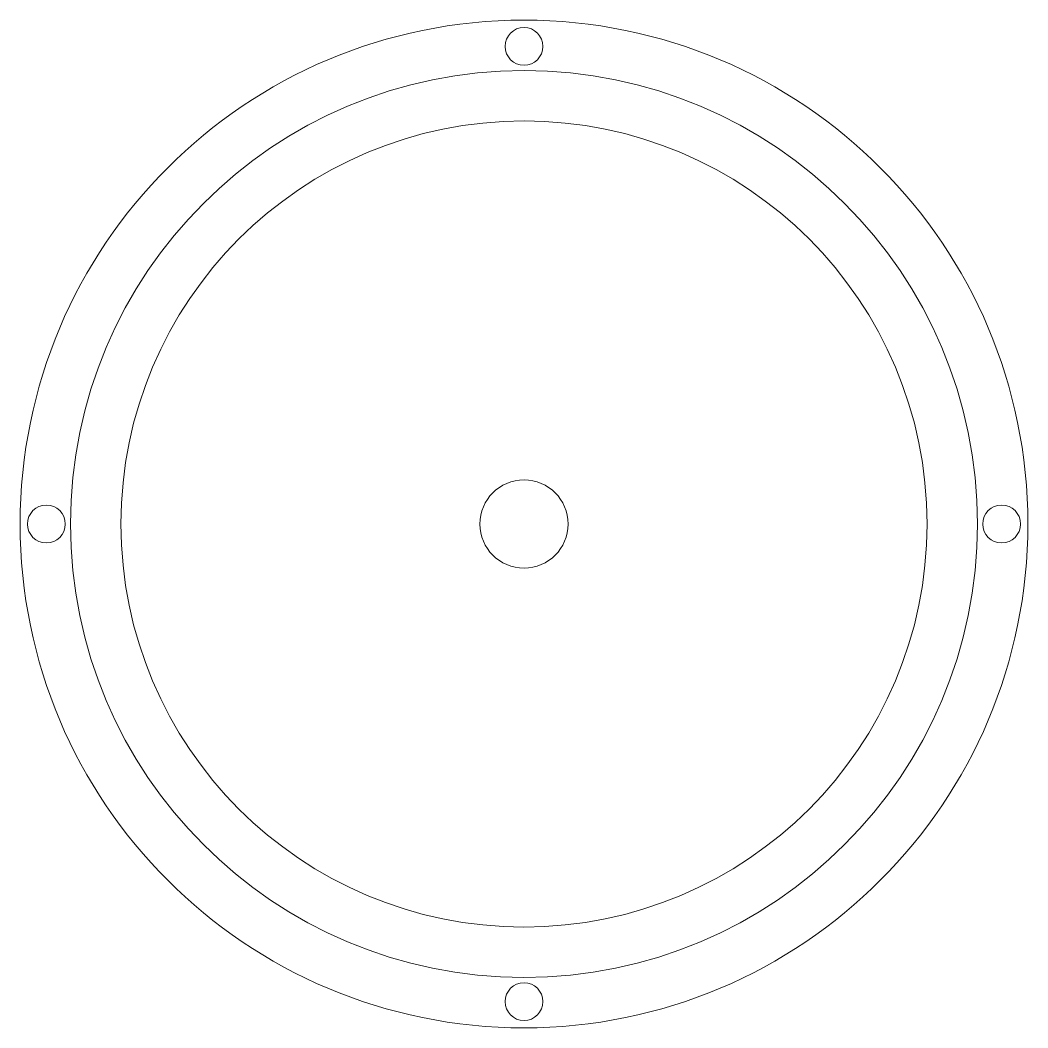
# Model space of a CAD drawing. Header units: inches. Extents: x -2.5 to 2.5, y -2.5 to 2.5.
import ezdxf

# ---------------------------------------------------------------- set-up
doc = ezdxf.new("R2010")
doc.units = ezdxf.units.IN
doc.header["$MEASUREMENT"] = 0

msp = doc.modelspace()

# ---------------------------------------------------------------- linework, layer by layer
at = {"color": 7, "linetype": 'Continuous', "lineweight": 15}
for centre, radius in [((0, 0), 2.5), ((0, 2.37), 0.0937), ((0, 0), 2.25), ((0, 0), 2), ((0, 0), 0.2187), ((-2.37, 0), 0.0938), ((2.37, 0), 0.0938), ((0, -2.37), 0.0937)]:
    msp.add_circle(centre, radius, dxfattribs=at)

doc.saveas('drawing.dxf')
